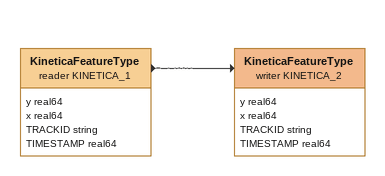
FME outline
KineticaFeatureType (reader KINETICA_1)
    attributes: y real64, x real64, TRACKID string, TIMESTAMP real64
    -> KineticaFeatureType (writer KINETICA_2)
KineticaFeatureType (writer KINETICA_2)
    attributes: y real64, x real64, TRACKID string, TIMESTAMP real64
